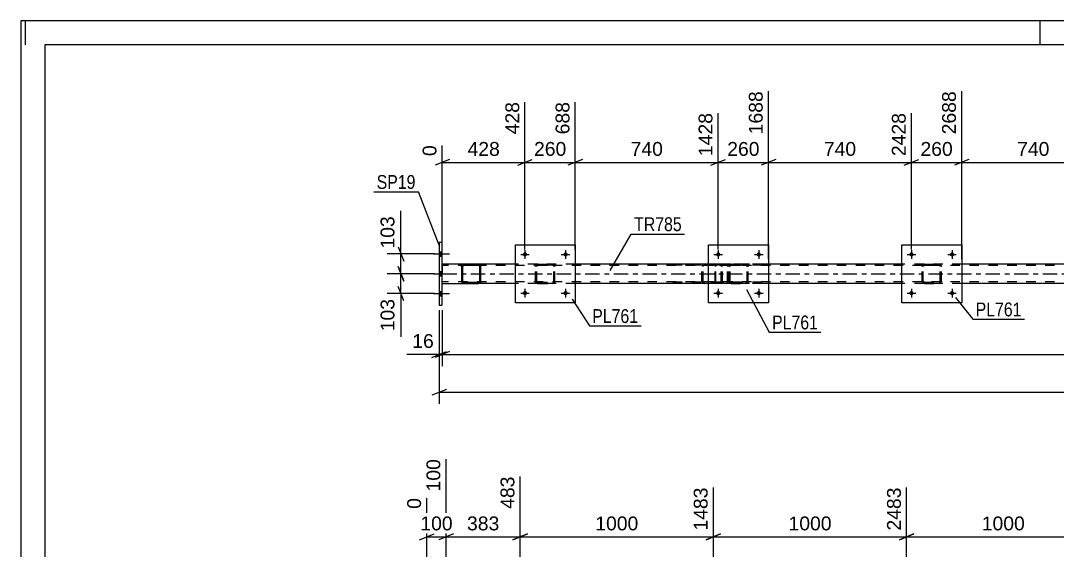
# Model space of a CAD drawing. Header units: millimetres. Extents: x 0 to 841, y 0 to 594.
# Drawn here: x 0 to 214.6, y 484.5 to 594 of the extents above; entities that cross this region are included whole.
import ezdxf

# ---------------------------------------------------------------- set-up
doc = ezdxf.new("R2010")
doc.units = ezdxf.units.MM
doc.linetypes.add('DXK_LINE_DOT2', pattern=[3.9198, 1.9599, -1.9599])
doc.linetypes.add('DXK_LINE_DOT3', pattern=[5.9187, 2.979, -0.9799, 0.9799, -0.9799])
doc.styles.add('Arial', font='ARIAL.TTF', dxfattribs={"height": 0.2})
doc.styles.add('Arial Narrow', font='ARIALN.TTF', dxfattribs={"height": 0.2})

# ---------------------------------------------------------------- blocks, each defined once
blk = doc.blocks.new('Unknown-318886624-1115')
at = {"color": 5, "linetype": 'Continuous'}
for p, q in [((841, 594), (0, 594)), ((0, 594), (0, 0)), ((1, 589), (1, 594)), ((211, 589), (211, 594)), ((836, 589), (5, 589)), ((5, 589), (5, 5))]:
    blk.add_line(p, q, dxfattribs=at)
blk = doc.blocks.new('Part-318886624-2084 - 1942')
at = {"color": 2, "linetype": 'Continuous'}
for p, q in [((102.38, 535.65), (102.38, 547.65)), ((102.38, 547.65), (114.78, 547.65)), ((114.78, 547.65), (114.78, 535.65)), ((114.78, 535.65), (102.38, 535.65))]:
    blk.add_line(p, q, dxfattribs=at)
blk = doc.blocks.new('Part-318886624-1963 - 1942')
at = {"color": 2, "linetype": 'Continuous'}
for p, q in [((142.38, 535.65), (142.38, 547.65)), ((142.38, 547.65), (154.78, 547.65)), ((154.78, 547.65), (154.78, 535.65)), ((154.78, 535.65), (142.38, 535.65))]:
    blk.add_line(p, q, dxfattribs=at)
blk = doc.blocks.new('Part-318886624-1947 - 1942')
at = {"color": 7, "linetype": 'DXK_LINE_DOT2'}
for p, q in [((143.74, 543.35), (143.72, 543.17)), ((143.72, 540.13), (143.72, 543.17)), ((143.8, 543.51), (143.74, 543.35)), ((143.89, 543.61), (143.8, 543.51)), ((143.86, 543.17), (143.87, 543.26)), ((143.86, 540.13), (143.86, 543.17)), ((143.87, 543.26), (143.9, 543.34)), ((143.99, 543.65), (143.89, 543.61)), ((143.9, 543.34), (143.94, 543.39)), ((143.94, 543.39), (143.99, 543.41)), ((153.4, 543.65), (143.99, 543.65)), ((153.4, 543.41), (143.99, 543.41)), ((145.27, 543.41), (145.27, 543.65)), ((146.27, 543.61), (146.08, 543.65)), ((146.08, 543.41), (146.18, 543.39)), ((146.18, 543.39), (146.26, 543.34)), ((146.26, 543.34), (146.31, 543.26)), ((146.31, 543.26), (146.33, 543.17)), ((146.33, 540.13), (146.33, 543.17)), ((146.58, 543.19), (146.55, 543.35)), ((146.58, 543.17), (146.58, 543.19)), ((146.58, 540.13), (146.58, 543.17)), ((143.72, 540.13), (143.74, 539.94)), ((143.74, 539.94), (143.8, 539.79)), ((143.8, 539.79), (143.89, 539.68)), ((143.87, 540.03), (143.86, 540.13)), ((143.9, 539.96), (143.87, 540.03)), ((143.89, 539.68), (143.99, 539.65)), ((143.94, 539.9), (143.9, 539.96)), ((143.99, 539.89), (143.94, 539.9)), ((153.4, 539.89), (143.99, 539.89)), ((153.4, 539.65), (143.99, 539.65)), ((145.27, 539.65), (145.27, 539.89)), ((146.18, 539.9), (146.08, 539.89)), ((146.08, 539.65), (146.27, 539.68)), ((146.26, 539.96), (146.18, 539.9)), ((146.31, 540.03), (146.26, 539.96)), ((146.33, 540.13), (146.31, 540.03)), ((146.55, 539.94), (146.58, 540.13))]:
    blk.add_line(p, q, dxfattribs=at)
for centre, start, end in [((146.1, 543.15), 23.8494, 68.8059), ((146.1, 540.14), 291.1941, 336.1506)]:
    blk.add_arc(centre, 0.492, start, end, dxfattribs=at)
blk = doc.blocks.new('Bolt-318886624-1974 - 1942')
at = {"linetype": 'Continuous'}
for points in [[(144.82, 537.65, -1), (143.94, 537.65, -1)], [(153.22, 537.65, -1), (152.34, 537.65, -1)]]:
    blk.add_hatch(color=1, dxfattribs=at).paths.add_polyline_path(points)
at = {"color": 1, "linetype": 'Continuous'}
for p, q in [((143.5, 537.65), (145.26, 537.65)), ((144.38, 538.53), (144.38, 536.77)), ((151.9, 537.65), (153.66, 537.65)), ((152.78, 538.53), (152.78, 536.77))]:
    blk.add_line(p, q, dxfattribs=at)
blk = doc.blocks.new('Bolt-318886624-1980 - 1942')
at = {"linetype": 'Continuous'}
for points in [[(144.82, 545.65, -1), (143.94, 545.65, -1)], [(153.22, 545.65, -1), (152.34, 545.65, -1)]]:
    blk.add_hatch(color=1, dxfattribs=at).paths.add_polyline_path(points)
at = {"color": 1, "linetype": 'Continuous'}
for p, q in [((143.5, 545.65), (145.26, 545.65)), ((144.38, 546.53), (144.38, 544.77)), ((151.9, 545.65), (153.66, 545.65)), ((152.78, 546.53), (152.78, 544.77))]:
    blk.add_line(p, q, dxfattribs=at)
blk = doc.blocks.new('Part-318886624-1997 - 1942')
at = {"color": 7, "linetype": 'DXK_LINE_DOT2'}
for p, q in [((146.58, 543.17), (146.62, 543.35)), ((146.62, 543.35), (146.58, 543.17)), ((146.58, 540.13), (146.58, 543.17)), ((146.82, 543.17), (146.84, 543.26)), ((146.84, 543.26), (146.82, 543.17)), ((146.82, 540.13), (146.82, 543.17)), ((146.84, 543.26), (146.89, 543.34)), ((146.89, 543.34), (146.84, 543.26)), ((146.88, 543.61), (147.06, 543.65)), ((147.06, 543.65), (146.88, 543.61)), ((146.89, 543.34), (146.97, 543.39)), ((146.97, 543.39), (146.89, 543.34)), ((146.97, 543.39), (147.06, 543.41)), ((147.06, 543.41), (146.97, 543.39)), ((147.06, 543.65), (150.1, 543.65)), ((147.06, 543.65), (147.06, 543.65)), ((147.06, 543.65), (150.1, 543.65)), ((147.06, 543.41), (150.1, 543.41)), ((147.06, 543.41), (147.06, 543.41)), ((150.1, 543.41), (147.06, 543.41)), ((150.1, 543.65), (150.1, 543.65)), ((150.1, 543.65), (150.28, 543.61)), ((150.28, 543.61), (150.1, 543.65)), ((150.1, 543.41), (150.1, 543.41)), ((150.1, 543.41), (150.19, 543.39)), ((150.19, 543.39), (150.1, 543.41)), ((150.19, 543.39), (150.27, 543.34)), ((150.27, 543.34), (150.19, 543.39)), ((150.27, 543.34), (150.32, 543.26)), ((150.32, 543.26), (150.27, 543.34)), ((150.32, 543.26), (150.34, 543.17)), ((150.34, 543.17), (150.32, 543.26)), ((150.34, 540.13), (150.34, 543.17)), ((150.54, 543.35), (150.58, 543.17)), ((150.58, 543.17), (150.54, 543.35)), ((150.58, 540.13), (150.58, 543.17)), ((146.62, 539.94), (146.58, 540.13)), ((146.58, 540.13), (146.62, 539.94)), ((146.84, 540.03), (146.82, 540.13)), ((146.82, 540.13), (146.84, 540.03)), ((146.89, 539.96), (146.84, 540.03)), ((146.84, 540.03), (146.89, 539.96)), ((147.06, 539.65), (146.88, 539.68)), ((146.88, 539.68), (147.06, 539.65)), ((146.97, 539.9), (146.89, 539.96)), ((146.89, 539.96), (146.97, 539.9)), ((147.06, 539.89), (146.97, 539.9)), ((146.97, 539.9), (147.06, 539.89)), ((147.06, 539.89), (150.1, 539.89)), ((147.06, 539.89), (147.06, 539.89)), ((147.06, 539.89), (150.1, 539.89)), ((147.06, 539.65), (150.1, 539.65)), ((147.06, 539.65), (147.06, 539.65)), ((147.06, 539.65), (150.1, 539.65)), ((150.19, 539.9), (150.1, 539.89)), ((150.1, 539.89), (150.19, 539.9)), ((150.1, 539.89), (150.1, 539.89)), ((150.28, 539.68), (150.1, 539.65)), ((150.1, 539.65), (150.28, 539.68)), ((150.1, 539.65), (150.1, 539.65)), ((150.27, 539.96), (150.19, 539.9)), ((150.19, 539.9), (150.27, 539.96)), ((150.32, 540.03), (150.27, 539.96)), ((150.27, 539.96), (150.32, 540.03)), ((150.34, 540.13), (150.32, 540.03)), ((150.32, 540.03), (150.34, 540.13)), ((150.58, 540.13), (150.54, 539.94)), ((150.54, 539.94), (150.58, 540.13))]:
    blk.add_line(p, q, dxfattribs=at)
at = {"color": 7, "linetype": 'DXK_LINE_DOT3'}
blk.add_line((148.58, 541.64), (148.58, 541.65), dxfattribs=at)
at = {"color": 7, "linetype": 'DXK_LINE_DOT2'}
for centre, start, end in [((147.06, 543.17), 112.5, 157.5), ((147.06, 543.17), 112.5, 157.5), ((150.1, 543.17), 22.5, 67.5), ((150.1, 543.17), 22.5, 67.5), ((147.06, 540.13), 202.5, 247.5), ((147.06, 540.13), 202.5, 247.5), ((150.1, 540.13), 292.5, 337.5), ((150.1, 540.13), 292.5, 337.5)]:
    blk.add_arc(centre, 0.48, start, end, dxfattribs=at)
blk = doc.blocks.new('Part-318886624-2031 - 1942')
at = {"color": 2, "linetype": 'Continuous'}
for p, q in [((87.26, 548.15), (86.62, 548.15)), ((86.62, 548.15), (86.62, 535.15)), ((87.26, 535.15), (87.26, 548.15)), ((86.62, 535.15), (87.26, 535.15))]:
    blk.add_line(p, q, dxfattribs=at)
blk = doc.blocks.new('Part-318886624-2032 - 1942')
at = {"color": 7, "linetype": 'DXK_LINE_DOT2'}
for p, q in [((106.58, 543.17), (106.62, 543.35)), ((106.62, 543.35), (106.58, 543.17)), ((106.58, 540.13), (106.58, 543.17)), ((106.82, 543.17), (106.84, 543.26)), ((106.84, 543.26), (106.82, 543.17)), ((106.82, 540.13), (106.82, 543.17)), ((106.84, 543.26), (106.89, 543.34)), ((106.89, 543.34), (106.84, 543.26)), ((106.88, 543.61), (107.06, 543.65)), ((107.06, 543.65), (106.88, 543.61)), ((106.89, 543.34), (106.97, 543.39)), ((106.97, 543.39), (106.89, 543.34)), ((106.97, 543.39), (107.06, 543.41)), ((107.06, 543.41), (106.97, 543.39)), ((107.06, 543.65), (110.1, 543.65)), ((107.06, 543.65), (107.06, 543.65)), ((107.06, 543.65), (110.1, 543.65)), ((107.06, 543.41), (110.1, 543.41)), ((107.06, 543.41), (107.06, 543.41)), ((110.1, 543.41), (107.06, 543.41)), ((110.1, 543.65), (110.1, 543.65)), ((110.1, 543.65), (110.29, 543.61)), ((110.29, 543.61), (110.1, 543.65)), ((110.1, 543.41), (110.1, 543.41)), ((110.1, 543.41), (110.19, 543.39)), ((110.19, 543.39), (110.1, 543.41)), ((110.19, 543.39), (110.27, 543.34)), ((110.27, 543.34), (110.19, 543.39)), ((110.27, 543.34), (110.32, 543.26)), ((110.32, 543.26), (110.27, 543.34)), ((110.32, 543.26), (110.34, 543.17)), ((110.34, 543.17), (110.32, 543.26)), ((110.34, 540.13), (110.34, 543.17)), ((110.55, 543.35), (110.58, 543.17)), ((110.58, 543.17), (110.55, 543.35)), ((110.58, 540.13), (110.58, 543.17)), ((106.62, 539.94), (106.58, 540.13)), ((106.58, 540.13), (106.62, 539.94)), ((106.84, 540.03), (106.82, 540.13)), ((106.82, 540.13), (106.84, 540.03)), ((106.89, 539.96), (106.84, 540.03)), ((106.84, 540.03), (106.89, 539.96)), ((107.06, 539.65), (106.88, 539.68)), ((106.88, 539.68), (107.06, 539.65)), ((106.97, 539.9), (106.89, 539.96)), ((106.89, 539.96), (106.97, 539.9)), ((107.06, 539.89), (106.97, 539.9)), ((106.97, 539.9), (107.06, 539.89)), ((107.06, 539.89), (110.1, 539.89)), ((107.06, 539.89), (107.06, 539.89)), ((107.06, 539.89), (110.1, 539.89)), ((107.06, 539.65), (110.1, 539.65)), ((107.06, 539.65), (107.06, 539.65)), ((107.06, 539.65), (110.1, 539.65)), ((110.19, 539.9), (110.1, 539.89)), ((110.1, 539.89), (110.19, 539.9)), ((110.1, 539.89), (110.1, 539.89)), ((110.29, 539.68), (110.1, 539.65)), ((110.1, 539.65), (110.29, 539.68)), ((110.1, 539.65), (110.1, 539.65)), ((110.27, 539.96), (110.19, 539.9)), ((110.19, 539.9), (110.27, 539.96)), ((110.32, 540.03), (110.27, 539.96)), ((110.27, 539.96), (110.32, 540.03)), ((110.34, 540.13), (110.32, 540.03)), ((110.32, 540.03), (110.34, 540.13)), ((110.58, 540.13), (110.55, 539.94)), ((110.55, 539.94), (110.58, 540.13))]:
    blk.add_line(p, q, dxfattribs=at)
at = {"color": 7, "linetype": 'DXK_LINE_DOT3'}
blk.add_line((108.58, 541.64), (108.58, 541.65), dxfattribs=at)
at = {"color": 7, "linetype": 'DXK_LINE_DOT2'}
for centre, start, end in [((107.06, 543.17), 112.5, 157.5), ((107.06, 543.17), 112.5, 157.5), ((110.1, 543.17), 22.5, 67.5), ((110.1, 543.17), 22.5, 67.5), ((107.06, 540.13), 202.5, 247.5), ((107.06, 540.13), 202.5, 247.5), ((110.1, 540.13), 292.5, 337.5), ((110.1, 540.13), 292.5, 337.5)]:
    blk.add_arc(centre, 0.48, start, end, dxfattribs=at)
blk = doc.blocks.new('Part-318886624-2099 - 1942')
at = {"color": 2, "linetype": 'Continuous'}
for p, q in [((102.38, 543.65), (87.26, 543.65)), ((142.38, 543.65), (114.78, 543.65)), ((182.38, 543.65), (154.78, 543.65)), ((222.38, 543.65), (194.78, 543.65)), ((87.26, 539.65), (91.72, 539.65)), ((102.38, 539.65), (94.77, 539.65)), ((142.38, 539.65), (114.78, 539.65)), ((182.38, 539.65), (154.78, 539.65)), ((222.38, 539.65), (194.78, 539.65))]:
    blk.add_line(p, q, dxfattribs=at)
at = {"color": 7, "linetype": 'DXK_LINE_DOT2'}
for p, q in [((87.26, 543.65), (87.26, 539.65)), ((762.78, 543.33), (87.26, 543.33)), ((114.78, 543.65), (102.38, 543.65)), ((154.78, 543.65), (142.38, 543.65)), ((194.78, 543.65), (182.38, 543.65)), ((762.78, 539.97), (87.26, 539.97)), ((94.77, 539.65), (91.72, 539.65)), ((114.78, 539.65), (102.38, 539.65)), ((154.78, 539.65), (142.38, 539.65)), ((194.78, 539.65), (182.38, 539.65))]:
    blk.add_line(p, q, dxfattribs=at)
at = {"color": 7, "linetype": 'DXK_LINE_DOT3'}
blk.add_line((87.26, 541.65), (762.78, 541.65), dxfattribs=at)
blk = doc.blocks.new('Part-318886624-2137 - 1942')
at = {"color": 7, "linetype": 'DXK_LINE_DOT2'}
for p, q in [((186.58, 543.17), (186.62, 543.35)), ((186.62, 543.35), (186.58, 543.17)), ((186.58, 540.13), (186.58, 543.17)), ((186.82, 543.17), (186.84, 543.26)), ((186.84, 543.26), (186.82, 543.17)), ((186.82, 540.13), (186.82, 543.17)), ((186.84, 543.26), (186.89, 543.34)), ((186.89, 543.34), (186.84, 543.26)), ((186.88, 543.61), (187.06, 543.65)), ((187.06, 543.65), (186.88, 543.61)), ((186.89, 543.34), (186.97, 543.39)), ((186.97, 543.39), (186.89, 543.34)), ((186.97, 543.39), (187.06, 543.41)), ((187.06, 543.41), (186.97, 543.39)), ((187.06, 543.65), (190.1, 543.65)), ((187.06, 543.65), (187.06, 543.65)), ((187.06, 543.65), (190.1, 543.65)), ((187.06, 543.41), (190.1, 543.41)), ((187.06, 543.41), (187.06, 543.41)), ((190.1, 543.41), (187.06, 543.41)), ((190.1, 543.65), (190.1, 543.65)), ((190.1, 543.65), (190.28, 543.61)), ((190.28, 543.61), (190.1, 543.65)), ((190.1, 543.41), (190.1, 543.41)), ((190.1, 543.41), (190.19, 543.39)), ((190.19, 543.39), (190.1, 543.41)), ((190.19, 543.39), (190.27, 543.34)), ((190.27, 543.34), (190.19, 543.39)), ((190.27, 543.34), (190.32, 543.26)), ((190.32, 543.26), (190.27, 543.34)), ((190.32, 543.26), (190.34, 543.17)), ((190.34, 543.17), (190.32, 543.26)), ((190.34, 540.13), (190.34, 543.17)), ((190.54, 543.35), (190.58, 543.17)), ((190.58, 543.17), (190.54, 543.35)), ((190.58, 540.13), (190.58, 543.17)), ((186.62, 539.94), (186.58, 540.13)), ((186.58, 540.13), (186.62, 539.94)), ((186.84, 540.03), (186.82, 540.13)), ((186.82, 540.13), (186.84, 540.03)), ((186.89, 539.96), (186.84, 540.03)), ((186.84, 540.03), (186.89, 539.96)), ((187.06, 539.65), (186.88, 539.68)), ((186.88, 539.68), (187.06, 539.65)), ((186.97, 539.9), (186.89, 539.96)), ((186.89, 539.96), (186.97, 539.9)), ((187.06, 539.89), (186.97, 539.9)), ((186.97, 539.9), (187.06, 539.89)), ((187.06, 539.89), (190.1, 539.89)), ((187.06, 539.89), (187.06, 539.89)), ((187.06, 539.89), (190.1, 539.89)), ((187.06, 539.65), (190.1, 539.65)), ((187.06, 539.65), (187.06, 539.65)), ((187.06, 539.65), (190.1, 539.65)), ((190.19, 539.9), (190.1, 539.89)), ((190.1, 539.89), (190.19, 539.9)), ((190.1, 539.89), (190.1, 539.89)), ((190.28, 539.68), (190.1, 539.65)), ((190.1, 539.65), (190.28, 539.68)), ((190.1, 539.65), (190.1, 539.65)), ((190.27, 539.96), (190.19, 539.9)), ((190.19, 539.9), (190.27, 539.96)), ((190.32, 540.03), (190.27, 539.96)), ((190.27, 539.96), (190.32, 540.03)), ((190.34, 540.13), (190.32, 540.03)), ((190.32, 540.03), (190.34, 540.13)), ((190.58, 540.13), (190.54, 539.94)), ((190.54, 539.94), (190.58, 540.13))]:
    blk.add_line(p, q, dxfattribs=at)
at = {"color": 7, "linetype": 'DXK_LINE_DOT3'}
blk.add_line((188.58, 541.64), (188.58, 541.65), dxfattribs=at)
at = {"color": 7, "linetype": 'DXK_LINE_DOT2'}
for centre, start, end in [((187.06, 543.17), 112.5, 157.5), ((187.06, 543.17), 112.5, 157.5), ((190.1, 543.17), 22.5, 67.5), ((190.1, 543.17), 22.5, 67.5), ((187.06, 540.13), 202.5, 247.5), ((187.06, 540.13), 202.5, 247.5), ((190.1, 540.13), 292.5, 337.5), ((190.1, 540.13), 292.5, 337.5)]:
    blk.add_arc(centre, 0.48, start, end, dxfattribs=at)
blk = doc.blocks.new('Part-318886624-2142 - 1942')
at = {"color": 2, "linetype": 'Continuous'}
for p, q in [((182.38, 535.65), (182.38, 547.65)), ((182.38, 547.65), (194.78, 547.65)), ((194.78, 547.65), (194.78, 535.65)), ((194.78, 535.65), (182.38, 535.65))]:
    blk.add_line(p, q, dxfattribs=at)
blk = doc.blocks.new('Part-318886624-2143 - 1942')
at = {"color": 2, "linetype": 'Continuous'}
for p, q in [((91.29, 543.35), (91.25, 543.17)), ((91.25, 543.17), (91.25, 540.13)), ((91.49, 543.17), (91.51, 543.26)), ((91.49, 540.13), (91.49, 543.17)), ((91.51, 543.26), (91.56, 543.34)), ((91.55, 543.61), (91.73, 543.65)), ((91.73, 543.65), (91.55, 543.61)), ((91.56, 543.34), (91.64, 543.39)), ((91.64, 543.39), (91.73, 543.41)), ((91.73, 543.65), (94.77, 543.65)), ((91.73, 543.65), (91.73, 543.65)), ((91.73, 543.65), (94.77, 543.65)), ((91.73, 543.41), (94.77, 543.41)), ((94.77, 543.65), (94.77, 543.65)), ((94.77, 543.65), (94.95, 543.61)), ((94.95, 543.61), (94.77, 543.65)), ((94.77, 543.41), (94.86, 543.39)), ((94.86, 543.39), (94.94, 543.34)), ((94.94, 543.34), (94.99, 543.26)), ((94.99, 543.26), (95.01, 543.17)), ((95.01, 540.13), (95.01, 543.17)), ((95.25, 543.17), (95.21, 543.35)), ((95.25, 540.13), (95.25, 543.17)), ((91.25, 540.13), (91.29, 539.94)), ((91.51, 540.03), (91.49, 540.13)), ((91.56, 539.96), (91.51, 540.03)), ((91.51, 540.03), (91.56, 539.96)), ((91.55, 539.68), (91.73, 539.65)), ((91.64, 539.9), (91.56, 539.96)), ((91.56, 539.96), (91.64, 539.9)), ((91.73, 539.89), (91.64, 539.9)), ((91.64, 539.9), (91.73, 539.89)), ((91.73, 539.89), (94.77, 539.89)), ((91.73, 539.89), (91.73, 539.89)), ((91.73, 539.89), (94.77, 539.89)), ((91.73, 539.65), (94.77, 539.65)), ((94.86, 539.9), (94.77, 539.89)), ((94.77, 539.89), (94.86, 539.9)), ((94.77, 539.89), (94.77, 539.89)), ((94.77, 539.65), (94.95, 539.68)), ((94.94, 539.96), (94.86, 539.9)), ((94.86, 539.9), (94.94, 539.96)), ((94.99, 540.03), (94.94, 539.96)), ((94.94, 539.96), (94.99, 540.03)), ((95.01, 540.13), (94.99, 540.03)), ((95.21, 539.94), (95.25, 540.13))]:
    blk.add_line(p, q, dxfattribs=at)
at = {"color": 7, "linetype": 'DXK_LINE_DOT2'}
for p, q in [((91.25, 543.17), (91.29, 543.35)), ((91.25, 543.17), (91.25, 543.17)), ((91.25, 543.17), (91.25, 543.17)), ((91.51, 543.26), (91.49, 543.17)), ((91.49, 543.17), (91.49, 543.17)), ((91.49, 543.17), (91.49, 543.17)), ((91.56, 543.34), (91.51, 543.26)), ((91.64, 543.39), (91.56, 543.34)), ((91.73, 543.41), (91.64, 543.39)), ((91.73, 543.41), (91.73, 543.41)), ((94.77, 543.41), (91.73, 543.41)), ((94.77, 543.41), (94.77, 543.41)), ((94.86, 543.39), (94.77, 543.41)), ((94.94, 543.34), (94.86, 543.39)), ((94.99, 543.26), (94.94, 543.34)), ((95.01, 543.17), (94.99, 543.26)), ((95.01, 543.17), (95.01, 543.17)), ((95.01, 543.17), (95.01, 543.17)), ((95.21, 543.35), (95.25, 543.17)), ((95.25, 543.17), (95.25, 543.17)), ((95.25, 543.17), (95.25, 543.17)), ((91.29, 539.94), (91.25, 540.13)), ((91.49, 540.13), (91.51, 540.03)), ((91.73, 539.65), (91.55, 539.68)), ((91.73, 539.65), (91.73, 539.65)), ((91.73, 539.65), (94.77, 539.65)), ((94.95, 539.68), (94.77, 539.65)), ((94.77, 539.65), (94.77, 539.65)), ((94.99, 540.03), (95.01, 540.13)), ((95.25, 540.13), (95.21, 539.94))]:
    blk.add_line(p, q, dxfattribs=at)
at = {"color": 7, "linetype": 'DXK_LINE_DOT3'}
blk.add_line((93.25, 541.64), (93.25, 541.65), dxfattribs=at)
at = {"color": 2, "linetype": 'Continuous'}
for centre, start, end in [((91.73, 543.17), 112.4993, 157.4993), ((91.73, 543.17), 112.4993, 157.4993), ((94.77, 543.17), 22.4993, 67.4993), ((94.77, 543.17), 22.4993, 67.4993), ((91.73, 540.13), 202.4993, 247.4993), ((94.77, 540.13), 292.4993, 337.4993)]:
    blk.add_arc(centre, 0.48, start, end, dxfattribs=at)
at = {"color": 7, "linetype": 'DXK_LINE_DOT2'}
for centre, start, end in [((91.73, 540.13), 202.4993, 247.4993), ((94.77, 540.13), 292.4993, 337.4993)]:
    blk.add_arc(centre, 0.48, start, end, dxfattribs=at)
blk = doc.blocks.new('Bolt-318886624-2144 - 1942')
at = {"linetype": 'Continuous'}
for points in [[(184.82, 545.65, -1), (183.94, 545.65, -1)], [(193.22, 545.65, -1), (192.34, 545.65, -1)]]:
    blk.add_hatch(color=1, dxfattribs=at).paths.add_polyline_path(points)
at = {"color": 1, "linetype": 'Continuous'}
for p, q in [((183.5, 545.65), (185.26, 545.65)), ((184.38, 546.53), (184.38, 544.77)), ((191.9, 545.65), (193.66, 545.65)), ((192.78, 546.53), (192.78, 544.77))]:
    blk.add_line(p, q, dxfattribs=at)
blk = doc.blocks.new('Bolt-318886624-2145 - 1942')
at = {"linetype": 'Continuous'}
for points in [[(104.82, 537.65, -1), (103.94, 537.65, -1)], [(113.22, 537.65, -1), (112.34, 537.65, -1)]]:
    blk.add_hatch(color=1, dxfattribs=at).paths.add_polyline_path(points)
at = {"color": 1, "linetype": 'Continuous'}
for p, q in [((103.5, 537.65), (105.26, 537.65)), ((104.38, 538.53), (104.38, 536.77)), ((111.9, 537.65), (113.66, 537.65)), ((112.78, 538.53), (112.78, 536.77))]:
    blk.add_line(p, q, dxfattribs=at)
blk = doc.blocks.new('Bolt-318886624-2146 - 1942')
at = {"linetype": 'Continuous'}
for points in [[(104.82, 545.65, -1), (103.94, 545.65, -1)], [(113.22, 545.65, -1), (112.34, 545.65, -1)]]:
    blk.add_hatch(color=1, dxfattribs=at).paths.add_polyline_path(points)
at = {"color": 1, "linetype": 'Continuous'}
for p, q in [((103.5, 545.65), (105.26, 545.65)), ((104.38, 546.53), (104.38, 544.77)), ((111.9, 545.65), (113.66, 545.65)), ((112.78, 546.53), (112.78, 544.77))]:
    blk.add_line(p, q, dxfattribs=at)
blk = doc.blocks.new('Bolt-318886624-2165 - 1942')
at = {"linetype": 'Continuous'}
for points in [[(184.82, 537.65, -1), (183.94, 537.65, -1)], [(193.22, 537.65, -1), (192.34, 537.65, -1)]]:
    blk.add_hatch(color=1, dxfattribs=at).paths.add_polyline_path(points)
at = {"color": 1, "linetype": 'Continuous'}
for p, q in [((183.5, 537.65), (185.26, 537.65)), ((184.38, 538.53), (184.38, 536.77)), ((191.9, 537.65), (193.66, 537.65)), ((192.78, 538.53), (192.78, 536.77))]:
    blk.add_line(p, q, dxfattribs=at)
blk = doc.blocks.new('Bolt-318886624-2175 - 1942')
at = {"linetype": 'Continuous'}
for points in [[(86.62, 546.19), (86.62, 545.31), (87.26, 545.31), (87.26, 546.19)], [(86.62, 546.19), (86.62, 545.31), (87.26, 545.31), (87.26, 546.19)], [(86.62, 546.19), (86.62, 545.31), (87.26, 545.31), (87.26, 546.19)], [(86.62, 542.09), (86.62, 541.21), (87.26, 541.21), (87.26, 542.09)], [(86.62, 542.09), (86.62, 541.21), (87.26, 541.21), (87.26, 542.09)], [(86.62, 537.99), (86.62, 537.11), (87.26, 537.11), (87.26, 537.99)], [(86.62, 537.99), (86.62, 537.11), (87.26, 537.11), (87.26, 537.99)], [(86.62, 537.99), (86.62, 537.11), (87.26, 537.11), (87.26, 537.99)]]:
    blk.add_hatch(color=1, dxfattribs=at).paths.add_polyline_path(points)
at = {"color": 1, "linetype": 'Continuous'}
for p, q in [((85.46, 545.75), (88.78, 545.75)), ((85.46, 545.75), (88.78, 545.75)), ((85.46, 545.75), (88.78, 545.75)), ((86.62, 546.19), (87.26, 546.19)), ((86.62, 546.19), (87.26, 546.19)), ((86.62, 546.19), (87.26, 546.19)), ((86.62, 545.31), (87.26, 545.31)), ((86.62, 545.31), (87.26, 545.31)), ((86.62, 545.31), (87.26, 545.31)), ((85.46, 541.65), (88.78, 541.65)), ((85.46, 541.65), (88.78, 541.65)), ((86.62, 542.09), (87.26, 542.09)), ((86.62, 542.09), (87.26, 542.09)), ((86.62, 541.21), (87.26, 541.21)), ((86.62, 541.21), (87.26, 541.21)), ((85.46, 537.55), (88.78, 537.55)), ((85.46, 537.55), (88.78, 537.55)), ((85.46, 537.55), (88.78, 537.55)), ((86.62, 537.99), (87.26, 537.99)), ((86.62, 537.99), (87.26, 537.99)), ((86.62, 537.99), (87.26, 537.99)), ((86.62, 537.11), (87.26, 537.11)), ((86.62, 537.11), (87.26, 537.11)), ((86.62, 537.11), (87.26, 537.11))]:
    blk.add_line(p, q, dxfattribs=at)
blk = doc.blocks.new('Part-318886624-2204 - 1942')
at = {"color": 7, "linetype": 'DXK_LINE_DOT2'}
for p, q in [((144.76, 543.65), (132.98, 543.65)), ((144.76, 543.41), (132.98, 543.41)), ((141.04, 543.33), (141.01, 543.17)), ((141.01, 540.13), (141.01, 543.17)), ((141.05, 543.35), (141.04, 543.33)), ((141.27, 543.17), (141.29, 543.26)), ((141.27, 540.13), (141.27, 543.17)), ((141.29, 543.26), (141.34, 543.34)), ((141.52, 543.65), (141.33, 543.61)), ((141.34, 543.34), (141.42, 543.39)), ((141.42, 543.39), (141.52, 543.41)), ((144.95, 543.61), (144.76, 543.65)), ((144.76, 543.41), (144.85, 543.39)), ((144.85, 543.39), (144.94, 543.34)), ((144.94, 543.34), (144.99, 543.26)), ((144.99, 543.26), (145.01, 543.17)), ((145.01, 540.13), (145.01, 543.17)), ((145.27, 543.17), (145.23, 543.35)), ((145.27, 540.13), (145.27, 543.17)), ((144.76, 539.89), (132.98, 539.89)), ((144.76, 539.65), (132.98, 539.65)), ((141.01, 540.13), (141.03, 540.04)), ((141.03, 540.04), (141.05, 539.94)), ((141.28, 540.06), (141.27, 540.13)), ((141.29, 540.03), (141.28, 540.06)), ((141.34, 539.96), (141.29, 540.03)), ((141.33, 539.68), (141.52, 539.65)), ((141.42, 539.9), (141.34, 539.96)), ((141.52, 539.89), (141.42, 539.9)), ((144.85, 539.9), (144.76, 539.89)), ((144.76, 539.65), (144.95, 539.68)), ((144.94, 539.96), (144.85, 539.9)), ((144.99, 540.03), (144.94, 539.96)), ((145.01, 540.13), (144.99, 540.03)), ((145.23, 539.94), (145.27, 540.13))]:
    blk.add_line(p, q, dxfattribs=at)
for centre, start, end in [((141.5, 543.15), 110.7583, 155.68), ((144.78, 543.15), 24.32, 69.2417), ((141.5, 540.15), 204.32, 249.2417), ((144.78, 540.15), 290.7583, 335.68)]:
    blk.add_arc(centre, 0.496, start, end, dxfattribs=at)
blk = doc.blocks.new('StraightDimension-318886624-10968 - 3093')
at = {"color": 7, "linetype": 'Continuous'}
for p, q in [((183.38, 452.62), (183.38, 497.41)), ((223.38, 452.62), (223.38, 497.41)), ((184.88, 487.82), (181.88, 486.62)), ((183.38, 487.22), (223.38, 487.22)), ((221.88, 486.62), (224.88, 487.82))]:
    blk.add_line(p, q, dxfattribs=at)
at = {"color": 0, "linetype": 'Continuous'}
blk.add_wipeout([(222.78, 498.01), (218.58, 498.01), (218.58, 487.92), (222.78, 487.92)], dxfattribs=at)
at = {"color": 0}
blk.add_wipeout([(208.43, 487.97), (208.43, 492.17), (198.33, 492.17), (198.33, 487.97)], dxfattribs=at)
at = {"color": 3, "linetype": 'Continuous', "style": 'Arial'}
blk.add_text('3483', height=2.865, rotation=90.0002, dxfattribs=at).set_placement((222.18, 488.52))
at = {"color": 3, "style": 'Arial'}
blk.add_text('1000', height=2.865, dxfattribs=at).set_placement((198.93, 488.57))
blk = doc.blocks.new('StraightDimension-318886624-10969 - 3093')
at = {"color": 7, "linetype": 'Continuous'}
for p, q in [((143.38, 452.62), (143.38, 497.41)), ((183.38, 452.62), (183.38, 497.41)), ((144.88, 487.82), (141.88, 486.62)), ((143.38, 487.22), (183.38, 487.22)), ((181.88, 486.62), (184.88, 487.82))]:
    blk.add_line(p, q, dxfattribs=at)
at = {"color": 0, "linetype": 'Continuous'}
blk.add_wipeout([(182.78, 498.01), (178.58, 498.01), (178.58, 487.92), (182.78, 487.92)], dxfattribs=at)
at = {"color": 0}
blk.add_wipeout([(168.43, 487.97), (168.43, 492.17), (158.33, 492.17), (158.33, 487.97)], dxfattribs=at)
at = {"color": 3, "linetype": 'Continuous', "style": 'Arial'}
blk.add_text('2483', height=2.865, rotation=90.0002, dxfattribs=at).set_placement((182.18, 488.52))
at = {"color": 3, "style": 'Arial'}
blk.add_text('1000', height=2.865, dxfattribs=at).set_placement((158.93, 488.57))
blk = doc.blocks.new('StraightDimension-318886624-10971 - 3093')
at = {"color": 7, "linetype": 'Continuous'}
for p, q in [((88.05, 451.35), (88.05, 503.29)), ((103.38, 452.62), (103.38, 499.69)), ((89.55, 487.82), (86.55, 486.62)), ((88.05, 487.22), (103.38, 487.22)), ((101.88, 486.62), (104.88, 487.82))]:
    blk.add_line(p, q, dxfattribs=at)
at = {"color": 0}
blk.add_wipeout([(99.65, 487.97), (99.65, 492.17), (91.78, 492.17), (91.78, 487.97)], dxfattribs=at)
at = {"color": 0, "linetype": 'Continuous'}
blk.add_wipeout([(102.78, 500.29), (98.58, 500.29), (98.58, 492.42), (102.78, 492.42)], dxfattribs=at)
at = {"color": 3, "linetype": 'Continuous', "style": 'Arial'}
blk.add_text('483', height=2.865, rotation=90.0002, dxfattribs=at).set_placement((102.18, 493.02))
at = {"color": 3, "style": 'Arial'}
blk.add_text('383', height=2.865, dxfattribs=at).set_placement((92.38, 488.57))
blk = doc.blocks.new('StraightDimension-318886624-10970 - 3093')
at = {"color": 7, "linetype": 'Continuous'}
for p, q in [((103.38, 452.62), (103.38, 499.69)), ((143.38, 452.62), (143.38, 497.41)), ((104.88, 487.82), (101.88, 486.62)), ((103.38, 487.22), (143.38, 487.22)), ((141.88, 486.62), (144.88, 487.82))]:
    blk.add_line(p, q, dxfattribs=at)
at = {"color": 0, "linetype": 'Continuous'}
blk.add_wipeout([(142.78, 498.01), (138.58, 498.01), (138.58, 487.92), (142.78, 487.92)], dxfattribs=at)
at = {"color": 0}
blk.add_wipeout([(128.43, 487.97), (128.43, 492.17), (118.33, 492.17), (118.33, 487.97)], dxfattribs=at)
at = {"color": 3, "linetype": 'Continuous', "style": 'Arial'}
blk.add_text('1483', height=2.865, rotation=90.0002, dxfattribs=at).set_placement((142.18, 488.52))
at = {"color": 3, "style": 'Arial'}
blk.add_text('1000', height=2.865, dxfattribs=at).set_placement((118.93, 488.57))
blk = doc.blocks.new('StraightDimension-318886624-10972 - 3093')
at = {"color": 7, "linetype": 'Continuous'}
for p, q in [((88.05, 451.35), (88.05, 503.29)), ((84.06, 437.97), (84.06, 495.24)), ((82.56, 486.62), (85.56, 487.82)), ((84.06, 487.22), (88.05, 487.22)), ((89.55, 487.82), (86.55, 486.62))]:
    blk.add_line(p, q, dxfattribs=at)
at = {"color": 0, "linetype": 'Continuous'}
blk.add_wipeout([(87.45, 503.89), (83.25, 503.89), (83.25, 496.02), (87.45, 496.02)], dxfattribs=at)
at = {"color": 0}
blk.add_wipeout([(89.99, 487.97), (89.99, 492.17), (82.12, 492.17), (82.12, 487.97)], dxfattribs=at)
at = {"color": 3, "linetype": 'Continuous', "style": 'Arial'}
blk.add_text('100', height=2.865, rotation=90.0002, dxfattribs=at).set_placement((86.85, 496.62))
at = {"color": 0, "linetype": 'Continuous'}
blk.add_wipeout([(83.46, 495.84), (79.26, 495.84), (79.26, 492.42), (83.46, 492.42)], dxfattribs=at)
at = {"color": 3, "linetype": 'Continuous', "style": 'Arial'}
blk.add_text('0', height=2.87, rotation=90.0002, dxfattribs=at).set_placement((82.86, 493.02))
at = {"color": 3, "style": 'Arial'}
blk.add_text('100', height=2.865, dxfattribs=at).set_placement((82.72, 488.57))
blk = doc.blocks.new('StraightDimension-318886624-2324 - 1942')
at = {"color": 7, "linetype": 'Continuous'}
for p, q in [((78.1, 547.25), (79.3, 544.25)), ((85.62, 545.75), (75.85, 545.75)), ((78.7, 541.65), (78.7, 545.75)), ((79.3, 540.15), (78.1, 543.15)), ((85.62, 541.65), (75.85, 541.65))]:
    blk.add_line(p, q, dxfattribs=at)
at = {"color": 0}
blk.add_wipeout([(77.95, 554.14), (73.75, 554.14), (73.75, 546.27), (77.95, 546.27)], dxfattribs=at)
at = {"color": 7, "linetype": 'Continuous'}
blk.add_line((78.7, 545.75), (78.7, 554.67), dxfattribs=at)
blk.add_line((78.7, 545.75), (78.7, 554.67), dxfattribs=at)
at = {"color": 3, "style": 'Arial'}
blk.add_text('103', height=2.865, rotation=90.0002, dxfattribs=at).set_placement((77.35, 546.87))
blk = doc.blocks.new('StraightDimension-318886624-2332 - 1942')
at = {"color": 7, "linetype": 'Continuous'}
for p, q in [((78.1, 543.15), (79.3, 540.15)), ((85.62, 541.65), (75.85, 541.65)), ((78.7, 537.55), (78.7, 541.65)), ((79.3, 536.05), (78.1, 539.05)), ((85.62, 537.55), (75.85, 537.55))]:
    blk.add_line(p, q, dxfattribs=at)
at = {"color": 0}
blk.add_wipeout([(77.95, 537.02), (73.75, 537.02), (73.75, 529.15), (77.95, 529.15)], dxfattribs=at)
at = {"color": 7, "linetype": 'Continuous'}
blk.add_line((78.7, 537.55), (78.7, 528.63), dxfattribs=at)
blk.add_line((78.7, 537.55), (78.7, 528.63), dxfattribs=at)
at = {"color": 3, "style": 'Arial'}
blk.add_text('103', height=2.865, rotation=90.0002, dxfattribs=at).set_placement((77.35, 529.75))
blk = doc.blocks.new('StraightDimension-318886624-2270 - 1942')
at = {"color": 7, "linetype": 'Continuous'}
for p, q in [((86.62, 534.15), (86.62, 514.74)), ((88.12, 517.74), (85.12, 516.54)), ((86.62, 517.14), (797.27, 517.14))]:
    blk.add_line(p, q, dxfattribs=at)
blk = doc.blocks.new('StraightDimension-318886624-7320 - 1942')
at = {"color": 7, "linetype": 'Continuous'}
for p, q in [((87.26, 534.15), (87.26, 522.56)), ((88.76, 525.56), (85.76, 524.36)), ((87.26, 524.96), (796.63, 524.96))]:
    blk.add_line(p, q, dxfattribs=at)
blk = doc.blocks.new('StraightDimension-318886624-7321 - 1942')
at = {"color": 7, "linetype": 'Continuous'}
for p, q in [((86.62, 534.15), (86.62, 522.56)), ((87.26, 534.15), (87.26, 522.56)), ((85.12, 524.36), (88.12, 525.56)), ((88.76, 525.56), (85.76, 524.36)), ((86.62, 524.96), (87.26, 524.96))]:
    blk.add_line(p, q, dxfattribs=at)
at = {"color": 0}
blk.add_wipeout([(86.1, 525.71), (86.1, 529.91), (80.45, 529.91), (80.45, 525.71)], dxfattribs=at)
at = {"color": 7, "linetype": 'Continuous'}
blk.add_line((86.62, 524.96), (79.92, 524.96), dxfattribs=at)
blk.add_line((86.62, 524.96), (79.92, 524.96), dxfattribs=at)
at = {"color": 3, "style": 'Arial'}
blk.add_text('16', height=2.865, dxfattribs=at).set_placement((81.05, 526.31))
blk = doc.blocks.new('StraightDimension-318886624-8244 - 1942')
at = {"color": 7, "linetype": 'Continuous'}
for p, q in [((194.78, 544.65), (194.78, 579.4)), ((224.38, 546.65), (224.38, 574.9)), ((196.28, 565.3), (193.28, 564.1)), ((194.78, 564.7), (224.38, 564.7)), ((222.88, 564.1), (225.88, 565.3))]:
    blk.add_line(p, q, dxfattribs=at)
at = {"color": 0, "linetype": 'Continuous'}
blk.add_wipeout([(223.78, 575.5), (219.58, 575.5), (219.58, 565.4), (223.78, 565.4)], dxfattribs=at)
at = {"color": 0}
blk.add_wipeout([(213.52, 565.45), (213.52, 569.65), (205.65, 569.65), (205.65, 565.45)], dxfattribs=at)
at = {"color": 3, "linetype": 'Continuous', "style": 'Arial'}
blk.add_text('3428', height=2.865, rotation=90.0002, dxfattribs=at).set_placement((223.18, 566))
at = {"color": 3, "style": 'Arial'}
blk.add_text('740', height=2.865, dxfattribs=at).set_placement((206.25, 566.05))
blk = doc.blocks.new('StraightDimension-318886624-8245 - 1942')
at = {"color": 7, "linetype": 'Continuous'}
for p, q in [((194.78, 544.65), (194.78, 579.4)), ((184.38, 546.65), (184.38, 574.9)), ((182.88, 564.1), (185.88, 565.3)), ((184.38, 564.7), (194.78, 564.7)), ((196.28, 565.3), (193.28, 564.1))]:
    blk.add_line(p, q, dxfattribs=at)
at = {"color": 0}
blk.add_wipeout([(193.52, 565.45), (193.52, 569.65), (185.64, 569.65), (185.64, 565.45)], dxfattribs=at)
at = {"color": 0, "linetype": 'Continuous'}
blk.add_wipeout([(194.18, 580), (189.98, 580), (189.98, 569.9), (194.18, 569.9)], dxfattribs=at)
at = {"color": 3, "linetype": 'Continuous', "style": 'Arial'}
blk.add_text('2688', height=2.865, rotation=90.0002, dxfattribs=at).set_placement((193.58, 570.5))
at = {"color": 3, "style": 'Arial'}
blk.add_text('260', height=2.865, dxfattribs=at).set_placement((186.24, 566.05))
blk = doc.blocks.new('StraightDimension-318886624-8246 - 1942')
at = {"color": 7, "linetype": 'Continuous'}
for p, q in [((154.78, 544.65), (154.78, 579.4)), ((184.38, 546.65), (184.38, 574.9)), ((156.28, 565.3), (153.28, 564.1)), ((154.78, 564.7), (184.38, 564.7)), ((182.88, 564.1), (185.88, 565.3))]:
    blk.add_line(p, q, dxfattribs=at)
at = {"color": 0, "linetype": 'Continuous'}
blk.add_wipeout([(183.78, 575.5), (179.58, 575.5), (179.58, 565.4), (183.78, 565.4)], dxfattribs=at)
at = {"color": 0}
blk.add_wipeout([(173.52, 565.45), (173.52, 569.65), (165.64, 569.65), (165.64, 565.45)], dxfattribs=at)
at = {"color": 3, "linetype": 'Continuous', "style": 'Arial'}
blk.add_text('2428', height=2.865, rotation=90.0002, dxfattribs=at).set_placement((183.18, 566))
at = {"color": 3, "style": 'Arial'}
blk.add_text('740', height=2.865, dxfattribs=at).set_placement((166.24, 566.05))
blk = doc.blocks.new('StraightDimension-318886624-8247 - 1942')
at = {"color": 7, "linetype": 'Continuous'}
for p, q in [((154.78, 544.65), (154.78, 579.4)), ((144.38, 546.65), (144.38, 574.9)), ((142.88, 564.1), (145.88, 565.3)), ((144.38, 564.7), (154.78, 564.7)), ((156.28, 565.3), (153.28, 564.1))]:
    blk.add_line(p, q, dxfattribs=at)
at = {"color": 0}
blk.add_wipeout([(153.52, 565.45), (153.52, 569.65), (145.64, 569.65), (145.64, 565.45)], dxfattribs=at)
at = {"color": 0, "linetype": 'Continuous'}
blk.add_wipeout([(154.18, 580), (149.98, 580), (149.98, 569.9), (154.18, 569.9)], dxfattribs=at)
at = {"color": 3, "linetype": 'Continuous', "style": 'Arial'}
blk.add_text('1688', height=2.865, rotation=90.0002, dxfattribs=at).set_placement((153.58, 570.5))
at = {"color": 3, "style": 'Arial'}
blk.add_text('260', height=2.865, dxfattribs=at).set_placement((146.24, 566.05))
blk = doc.blocks.new('StraightDimension-318886624-8248 - 1942')
at = {"color": 7, "linetype": 'Continuous'}
for p, q in [((114.78, 546.65), (114.78, 577.17)), ((144.38, 546.65), (144.38, 574.9)), ((116.28, 565.3), (113.28, 564.1)), ((114.78, 564.7), (144.38, 564.7)), ((142.88, 564.1), (145.88, 565.3))]:
    blk.add_line(p, q, dxfattribs=at)
at = {"color": 0, "linetype": 'Continuous'}
blk.add_wipeout([(143.78, 575.5), (139.58, 575.5), (139.58, 565.4), (143.78, 565.4)], dxfattribs=at)
at = {"color": 0}
blk.add_wipeout([(133.52, 565.45), (133.52, 569.65), (125.65, 569.65), (125.65, 565.45)], dxfattribs=at)
at = {"color": 3, "linetype": 'Continuous', "style": 'Arial'}
blk.add_text('1428', height=2.865, rotation=90.0002, dxfattribs=at).set_placement((143.18, 566))
at = {"color": 3, "style": 'Arial'}
blk.add_text('740', height=2.865, dxfattribs=at).set_placement((126.25, 566.05))
blk = doc.blocks.new('StraightDimension-318886624-8249 - 1942')
at = {"color": 7, "linetype": 'Continuous'}
for p, q in [((104.38, 546.65), (104.38, 577.17)), ((114.78, 546.65), (114.78, 577.17)), ((102.88, 564.1), (105.88, 565.3)), ((104.38, 564.7), (114.78, 564.7)), ((116.28, 565.3), (113.28, 564.1))]:
    blk.add_line(p, q, dxfattribs=at)
at = {"color": 0}
blk.add_wipeout([(113.52, 565.45), (113.52, 569.65), (105.65, 569.65), (105.65, 565.45)], dxfattribs=at)
at = {"color": 0, "linetype": 'Continuous'}
blk.add_wipeout([(114.18, 577.77), (109.98, 577.77), (109.98, 569.9), (114.18, 569.9)], dxfattribs=at)
at = {"color": 3, "linetype": 'Continuous', "style": 'Arial'}
blk.add_text('688', height=2.865, rotation=90.0002, dxfattribs=at).set_placement((113.58, 570.5))
at = {"color": 3, "style": 'Arial'}
blk.add_text('260', height=2.865, dxfattribs=at).set_placement((106.25, 566.05))
blk = doc.blocks.new('StraightDimension-318886624-8250 - 1942')
at = {"color": 7, "linetype": 'Continuous'}
for p, q in [((104.38, 546.65), (104.38, 577.17)), ((87.26, 544.65), (87.26, 568.22)), ((88.76, 565.3), (85.76, 564.1)), ((87.26, 564.7), (104.38, 564.7)), ((102.88, 564.1), (105.88, 565.3))]:
    blk.add_line(p, q, dxfattribs=at)
at = {"color": 0, "linetype": 'Continuous'}
blk.add_wipeout([(86.66, 568.82), (82.46, 568.82), (82.46, 565.4), (86.66, 565.4)], dxfattribs=at)
at = {"color": 0}
blk.add_wipeout([(99.76, 565.45), (99.76, 569.65), (91.89, 569.65), (91.89, 565.45)], dxfattribs=at)
at = {"color": 3, "linetype": 'Continuous', "style": 'Arial'}
blk.add_text('0', height=2.87, rotation=90.0002, dxfattribs=at).set_placement((86.06, 566))
at = {"color": 0, "linetype": 'Continuous'}
blk.add_wipeout([(103.78, 577.77), (99.58, 577.77), (99.58, 569.9), (103.78, 569.9)], dxfattribs=at)
at = {"color": 3, "linetype": 'Continuous', "style": 'Arial'}
blk.add_text('428', height=2.865, rotation=90.0002, dxfattribs=at).set_placement((103.18, 570.5))
at = {"color": 3, "style": 'Arial'}
blk.add_text('428', height=2.865, dxfattribs=at).set_placement((92.49, 566.05))
blk = doc.blocks.new('Mark-318886624-2027 - 1942')
at = {"color": 0}
blk.add_wipeout([(81.72, 559.21), (81.72, 562.21), (73.68, 562.21), (73.68, 559.21)], dxfattribs=at)
blk.add_wipeout([(81.72, 559.21), (81.72, 562.21), (73.68, 562.21), (73.68, 559.21)], dxfattribs=at)
at = {"color": 30, "linetype": 'Continuous'}
for p in [(73.08, 558.61), (86.64, 547.57)]:
    blk.add_line(p, (82.32, 558.61), dxfattribs=at)
at = {"color": 3, "style": 'Arial Narrow'}
blk.add_text('SP19', height=2.863, dxfattribs=at).set_placement((73.68, 559.21))
blk = doc.blocks.new('Mark-318886624-1959 - 1942')
at = {"color": 0}
blk.add_wipeout([(165.04, 530.15), (165.04, 533.15), (155.53, 533.15), (155.53, 530.15)], dxfattribs=at)
blk.add_wipeout([(165.04, 530.15), (165.04, 533.15), (155.53, 533.15), (155.53, 530.15)], dxfattribs=at)
at = {"color": 30, "linetype": 'Continuous'}
for p, q in [((150.2, 538.4), (154.93, 529.55)), ((154.93, 529.55), (165.64, 529.55))]:
    blk.add_line(p, q, dxfattribs=at)
at = {"color": 3, "style": 'Arial Narrow'}
blk.add_text('PL761', height=2.863, dxfattribs=at).set_placement((155.53, 530.15))
blk = doc.blocks.new('Mark-318886624-2080 - 1942')
at = {"color": 0}
blk.add_wipeout([(127.81, 531.47), (127.81, 534.47), (118.3, 534.47), (118.3, 531.47)], dxfattribs=at)
blk.add_wipeout([(127.81, 531.47), (127.81, 534.47), (118.3, 534.47), (118.3, 531.47)], dxfattribs=at)
at = {"color": 30, "linetype": 'Continuous'}
for p, q in [((114.17, 536.38), (117.7, 530.87)), ((117.7, 530.87), (128.41, 530.87))]:
    blk.add_line(p, q, dxfattribs=at)
at = {"color": 3, "style": 'Arial Narrow'}
blk.add_text('PL761', height=2.863, dxfattribs=at).set_placement((118.3, 531.47))
blk = doc.blocks.new('Mark-318886624-2095 - 1942')
at = {"color": 0}
blk.add_wipeout([(136.83, 550.48), (136.83, 553.48), (126.97, 553.48), (126.97, 550.48)], dxfattribs=at)
blk.add_wipeout([(136.83, 550.48), (136.83, 553.48), (126.97, 553.48), (126.97, 550.48)], dxfattribs=at)
at = {"color": 30, "linetype": 'Continuous'}
for p, q in [((121.98, 542.33), (126.37, 549.88)), ((126.37, 549.88), (137.43, 549.88))]:
    blk.add_line(p, q, dxfattribs=at)
at = {"color": 3, "style": 'Arial Narrow'}
blk.add_text('TR785', height=2.863, dxfattribs=at).set_placement((126.97, 550.48))
blk = doc.blocks.new('Mark-318886624-2138 - 1942')
at = {"color": 0}
blk.add_wipeout([(207.17, 532.84), (207.17, 535.84), (197.66, 535.84), (197.66, 532.84)], dxfattribs=at)
blk.add_wipeout([(207.17, 532.84), (207.17, 535.84), (197.66, 535.84), (197.66, 532.84)], dxfattribs=at)
at = {"color": 30, "linetype": 'Continuous'}
for p, q in [((193.5, 536.71), (197.06, 532.24)), ((197.06, 532.24), (207.77, 532.24))]:
    blk.add_line(p, q, dxfattribs=at)
at = {"color": 3, "style": 'Arial Narrow'}
blk.add_text('PL761', height=2.863, dxfattribs=at).set_placement((197.66, 532.84))

msp = doc.modelspace()

# ---------------------------------------------------------------- block references
for name in ['Unknown-318886624-1115', 'Part-318886624-2031 - 1942', 'Part-318886624-2084 - 1942', 'Part-318886624-1963 - 1942', 'Part-318886624-2142 - 1942', 'Bolt-318886624-2175 - 1942', 'Bolt-318886624-2146 - 1942', 'Bolt-318886624-1980 - 1942', 'Bolt-318886624-2144 - 1942', 'Part-318886624-2099 - 1942', 'Part-318886624-2143 - 1942', 'Part-318886624-2032 - 1942', 'Part-318886624-2204 - 1942', 'Part-318886624-1947 - 1942', 'Part-318886624-1997 - 1942', 'Part-318886624-2137 - 1942', 'Bolt-318886624-2145 - 1942', 'Bolt-318886624-1974 - 1942', 'Bolt-318886624-2165 - 1942']:
    msp.add_blockref(name, (0, 0))

# ---------------------------------------------------------------- next in the draw order: block references
for name in ['StraightDimension-318886624-8244 - 1942', 'StraightDimension-318886624-2324 - 1942', 'StraightDimension-318886624-10971 - 3093', 'StraightDimension-318886624-10968 - 3093']:
    msp.add_blockref(name, (0, 0))

# ---------------------------------------------------------------- next in the draw order: block references
for name in ['StraightDimension-318886624-8245 - 1942', 'StraightDimension-318886624-2332 - 1942', 'StraightDimension-318886624-10972 - 3093', 'StraightDimension-318886624-10969 - 3093']:
    msp.add_blockref(name, (0, 0))

# ---------------------------------------------------------------- next in the draw order: block references
for name in ['StraightDimension-318886624-8246 - 1942', 'StraightDimension-318886624-2270 - 1942', 'StraightDimension-318886624-10970 - 3093']:
    msp.add_blockref(name, (0, 0))

# ---------------------------------------------------------------- next in the draw order: block references
for name in ['StraightDimension-318886624-8247 - 1942', 'StraightDimension-318886624-7320 - 1942']:
    msp.add_blockref(name, (0, 0))

# ---------------------------------------------------------------- next in the draw order: block references
for name in ['StraightDimension-318886624-8248 - 1942', 'Mark-318886624-1959 - 1942', 'Mark-318886624-2138 - 1942', 'Mark-318886624-2080 - 1942', 'StraightDimension-318886624-7321 - 1942']:
    msp.add_blockref(name, (0, 0))

# ---------------------------------------------------------------- next in the draw order: block references
for name in ['StraightDimension-318886624-8249 - 1942', 'Mark-318886624-2095 - 1942']:
    msp.add_blockref(name, (0, 0))

# ---------------------------------------------------------------- next in the draw order: block references
msp.add_blockref('StraightDimension-318886624-8250 - 1942', (0, 0))

# ---------------------------------------------------------------- next in the draw order: block references
msp.add_blockref('Mark-318886624-2027 - 1942', (0, 0))

doc.saveas('drawing.dxf')
